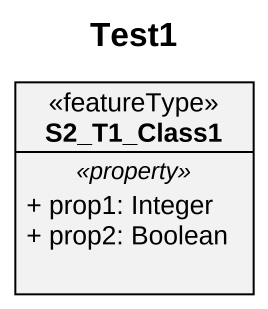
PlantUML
@startuml
title Test1
hide circle
hide empty members
skinparam classAttributeIconSize 0
class S2_T1_Class1 <<featureType>> {
  .. <<property>> ..
  + prop1: Integer
  + prop2: Boolean
}
@enduml
